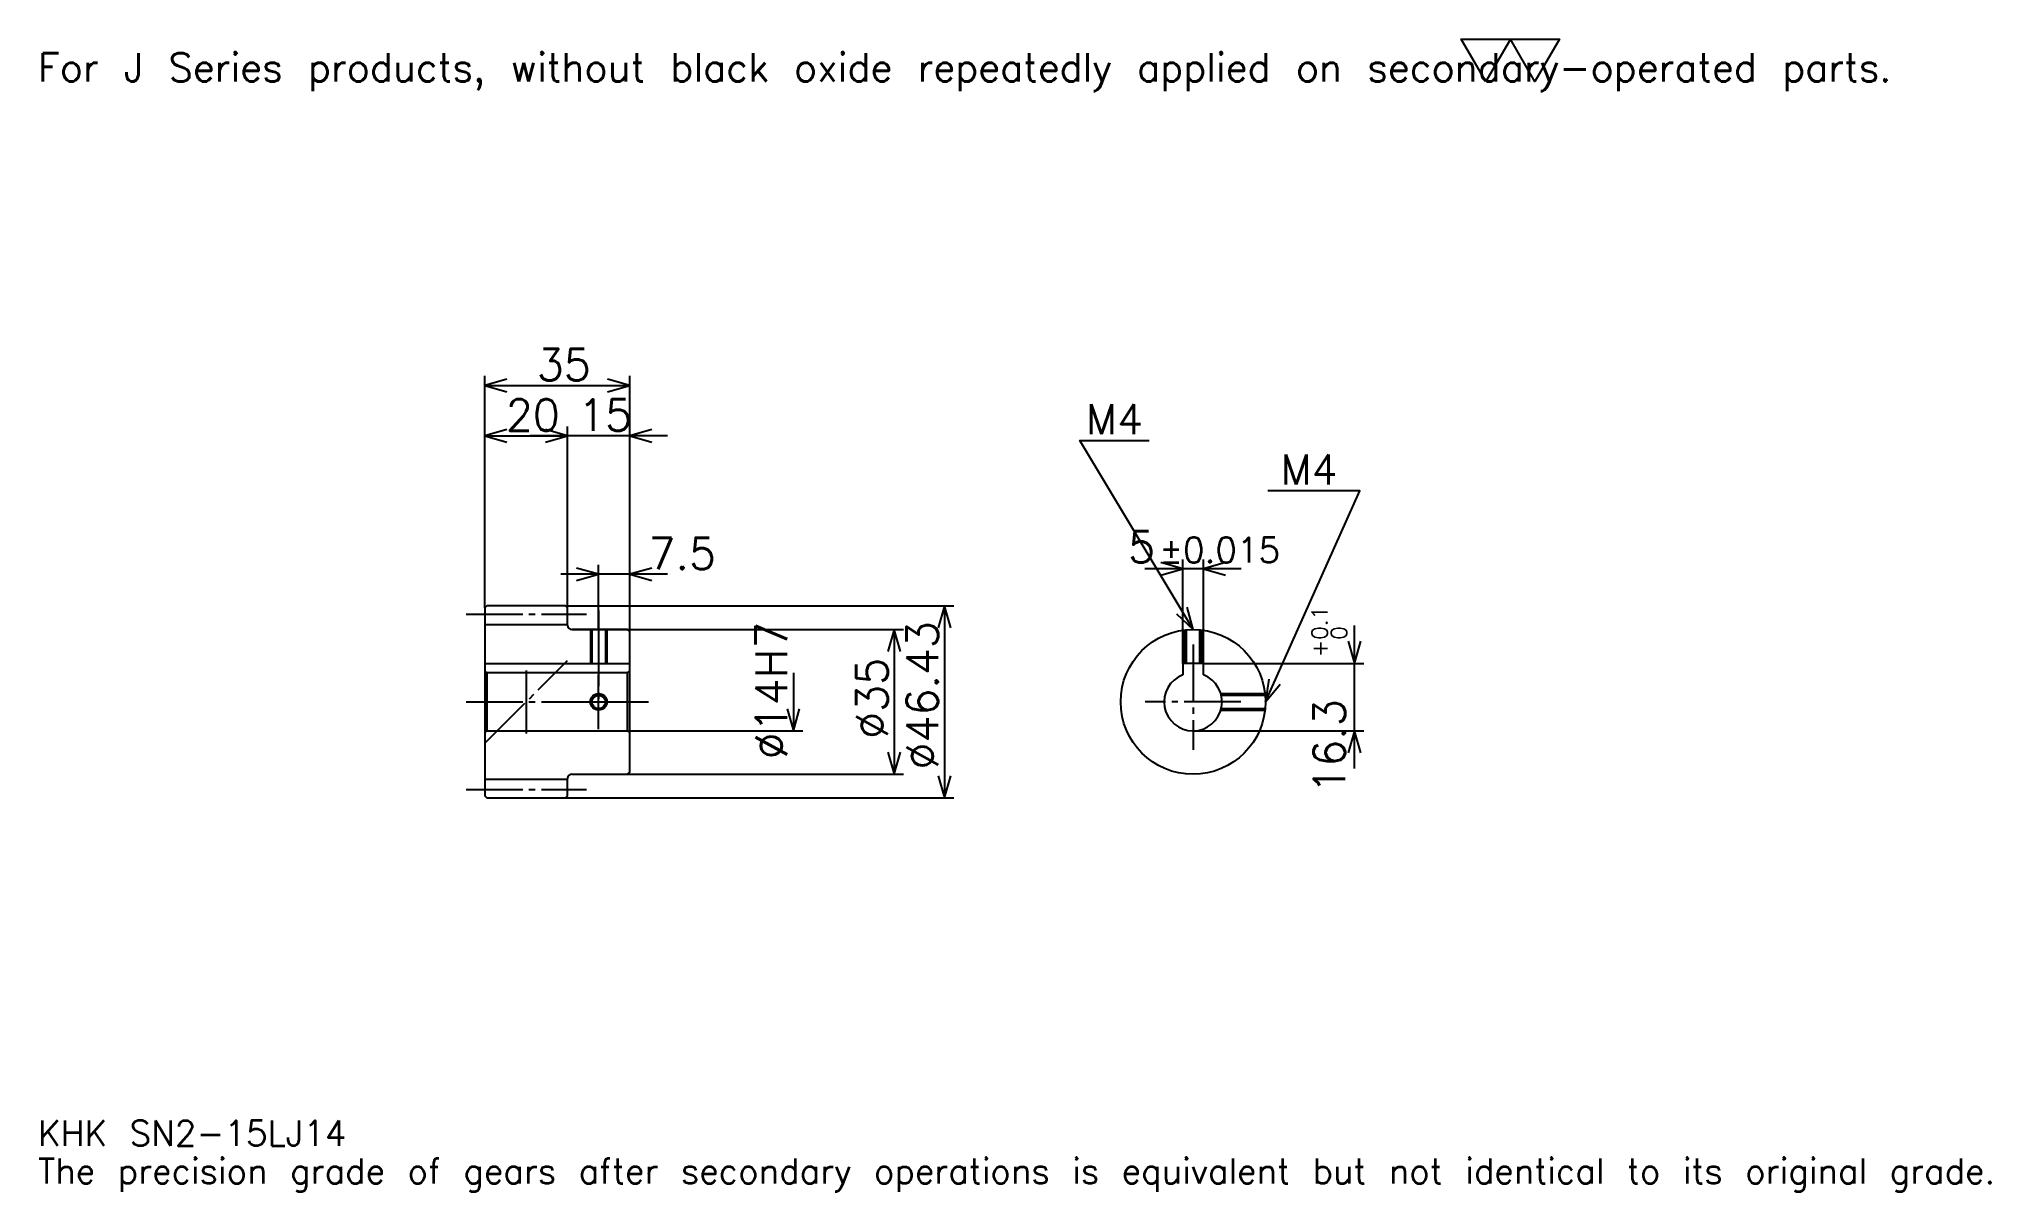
# Model space of a CAD drawing. Extents: x 15 to 487, y 6 to 284.
import ezdxf

# ---------------------------------------------------------------- set-up
doc = ezdxf.new("R2010")
doc.units = 0
doc.linetypes.add('DASHDOT', pattern=[18.260869, 13.695652, -1.521739, 1.521739, -1.521739])
doc.layers.get('0').update_dxf_attribs({"linetype": 'CONTINUOUS'})
doc.layers.add('DASHDOT', color=6, linetype='DASHDOT')
doc.styles.add('KANJI', font='TXT', dxfattribs={"bigfont": 'BIGFONT'})

msp = doc.modelspace()

# ---------------------------------------------------------------- linework, layer by layer
at = {"color": 5}
for p, q in [((123.260864, 147.234955), (123.260864, 202.778427)), ((123.260864, 200.495819), (158.260864, 200.495819)), ((158.260864, 147.234955), (158.260864, 202.778427)), ((143.260864, 147.234955), (143.260864, 190.604523)), ((123.260864, 188.321899), (143.260864, 188.321899)), ((167.391296, 188.321899), (134.130432, 188.321899)), ((150.760864, 147.234955), (150.760864, 157.126251)), ((306.086945, 156.147827), (282.82608, 156.147827)), ((291.956512, 133.321747), (291.956512, 158.430435)), ((296.956512, 133.321747), (296.956512, 158.430435)), ((167.391296, 154.843643), (141.630432, 154.843643)), ((123.260864, 146.734955), (123.260864, 147.234955)), ((142.760864, 147.234955), (158.260864, 147.234955)), ((143.260864, 146.734955), (143.260864, 147.234955)), ((150.760864, 141.521744), (150.760864, 147.234955)), ((150.760864, 141.521744), (150.760864, 147.234955)), ((158.260864, 147.234955), (236.630432, 147.234955)), ((158.260864, 141.021744), (158.260864, 147.234955)), ((234.347824, 147.234955), (234.347824, 100.80854)), ((333.478271, 107.891312), (333.478271, 142.452179)), ((144.260864, 141.521744), (158.260864, 141.521744)), ((158.260864, 141.521744), (224.456512, 141.521744)), ((222.173904, 141.521744), (222.173904, 106.521744)), ((296.956512, 133.321747), (335.760864, 133.321747)), ((197.82608, 131.021744), (197.82608, 117.021744)), ((158.260864, 117.021744), (200.108688, 117.021744)), ((294.456512, 117.021744), (335.760864, 117.021744)), ((144.260864, 106.521744), (158.260864, 106.521744)), ((158.260864, 106.521744), (224.456512, 106.521744)), ((142.760864, 100.80854), (158.260864, 100.80854)), ((158.260864, 100.80854), (236.630432, 100.80854))]:
    msp.add_line(p, q, dxfattribs=at)
at = {"color": 4}
for p, q in [((123.260864, 142.734955), (143.260864, 142.734955)), ((123.260864, 133.321747), (158.260864, 133.321747)), ((123.760864, 131.021744), (123.760864, 117.021744)), ((157.760864, 131.021744), (158.260864, 131.521744)), ((157.760864, 117.021744), (158.260864, 116.521744)), ((123.260864, 105.30854), (143.260864, 105.30854))]:
    msp.add_line(p, q, dxfattribs=at)
at = {"color": 7}
msp.add_line((133.260864, 131.630432), (133.260864, 116.413048), dxfattribs=at)
msp.add_lwpolyline([(365.217377, 273.913055), (359.282593, 284.200012), (383.021729, 284.200012), (377.086945, 273.913055), (371.152161, 284.200012), (365.217377, 273.913055)], dxfattribs=at)
at = {"color": 5}
for points in [[(128.586945, 202.017548), (123.260864, 200.495819), (128.586945, 198.974091)], [(152.934784, 198.974091), (158.260864, 200.495819), (152.934784, 202.017548)], [(128.586945, 189.843643), (123.260864, 188.321899), (128.586945, 186.800171)], [(137.934784, 186.800171), (143.260864, 188.321899), (137.934784, 189.843643)], [(137.934784, 186.800171), (143.260864, 188.321899), (137.934784, 189.843643)], [(163.586945, 189.843643), (158.260864, 188.321899), (163.586945, 186.800171)], [(294.456512, 141.521744), (267.065216, 187.17392), (283.804321, 187.17392)], [(311.956512, 124.021744), (334.782593, 175), (312.565247, 175)], [(145.434784, 153.321899), (150.760864, 154.843643), (145.434784, 156.365387)], [(163.586945, 156.365387), (158.260864, 154.843643), (163.586945, 153.321899)], [(286.630432, 154.626099), (291.956512, 156.147827), (286.630432, 157.669571)], [(302.282593, 157.669571), (296.956512, 156.147827), (302.282593, 154.626099)], [(235.869568, 141.908859), (234.347824, 147.234955), (232.82608, 141.908859)], [(290.411377, 145.305893), (294.456512, 141.521744), (293.021149, 146.87175)], [(223.695648, 136.195663), (222.173904, 141.521744), (220.652161, 136.195663)], [(331.956512, 138.647827), (333.478271, 133.321747), (335, 138.647827)], [(312.744232, 129.504669), (311.956512, 124.021744), (315.521973, 128.260895)], [(196.304352, 122.347832), (197.82608, 117.021744), (199.347809, 122.347832)], [(335, 111.695656), (333.478271, 117.021744), (331.956512, 111.695656)], [(220.652161, 111.847832), (222.173904, 106.521744), (223.695648, 111.847832)], [(232.82608, 106.134628), (234.347824, 100.80854), (235.869568, 106.134628)]]:
    msp.add_lwpolyline(points, dxfattribs=at)
at = {"color": 4}
for points in [[(143.260864, 142.521744), (143.260864, 146.734955), (142.760864, 147.234955), (123.760864, 147.234955), (123.260864, 146.734955), (123.260864, 116.521744)], [(144.260864, 106.521744), (157.760864, 106.521744), (158.260864, 107.021744), (158.260864, 141.021744), (157.760864, 141.521744), (144.260864, 141.521744)], [(148.760864, 141.521744), (148.760864, 133.321747)], [(149.140869, 141.521744), (149.140869, 133.321747)], [(152.380859, 141.521744), (152.380859, 133.321747)], [(152.760864, 141.521744), (152.760864, 133.321747)], [(292.456512, 133.321747), (292.456512, 141.407074)], [(292.836517, 133.321747), (292.836517, 141.446594)], [(296.076508, 133.321747), (296.076508, 141.446594)], [(296.456512, 133.321747), (296.456512, 141.407074)], [(296.956512, 130.560089), (296.956512, 133.321747), (291.956512, 133.321747), (291.956512, 130.560089)], [(123.260864, 116.521744), (123.760864, 117.021744), (157.760864, 117.021744), (157.760864, 131.021744), (123.760864, 131.021744), (123.260864, 131.521744)], [(301.164734, 126.021744), (311.841858, 126.021744)], [(301.266479, 125.641747), (311.881348, 125.641747)], [(301.164734, 122.021744), (311.841858, 122.021744)], [(301.266479, 122.401741), (311.881348, 122.401741)], [(123.260864, 116.521744), (123.260864, 101.30854), (123.760864, 100.80854), (142.760864, 100.80854), (143.260864, 101.30854), (143.260864, 105.521744)]]:
    msp.add_lwpolyline(points, dxfattribs=at)
for centre, radius in [((294.456512, 124.021744), 17.5), ((150.760864, 124.021744), 1.62)]:
    msp.add_circle(centre, radius, dxfattribs=at)
at = {"color": 7}
msp.add_circle((150.760864, 124.021744), 2, dxfattribs=at)
at = {"color": 4}
for centre, radius, start, end in [((144.260864, 142.521744), 1, 180, 270), ((294.456512, 124.021744), 7, 110.92483306, 69.07516694), ((144.260864, 105.521744), 1, 90, 180)]:
    msp.add_arc(centre, radius, start, end, dxfattribs=at)
at = {"layer": 'DASHDOT', "color": 7}
for p, q in [((118.695648, 145.234955), (147.82608, 145.234955)), ((150.760864, 141.521744), (150.760864, 124.021744)), ((294.456512, 137.886963), (294.456512, 112.456528)), ((123.260864, 114.021744), (143.260864, 134.021744)), ((118.695648, 124.021744), (162.82608, 124.021744)), ((306.021729, 124.021744), (282.891296, 124.021744)), ((118.695648, 102.80854), (147.82608, 102.80854))]:
    msp.add_line(p, q, dxfattribs=at)
for points in [[(150.760864, 146.08696), (150.760864, 128.756531)], [(150.760864, 117.456528), (150.760864, 130.58696)], [(144.195648, 124.021744), (157.32608, 124.021744)]]:
    msp.add_lwpolyline(points, dxfattribs=at)

# ---------------------------------------------------------------- texts
at = {"color": 7, "style": 'KANJI'}
for s, height, p in [('For J Series products, without black oxide repeatedly applied on secondary-operated parts.', 6.847826, (15.217391, 273.913055)), ('35', 7.608696, (135.815216, 201.713211)), ('20', 7.608696, (128.315216, 189.539307)), ('15', 7.608696, (145.815216, 189.539307)), ('M4', 7.304348, (268.586945, 188.695648)), ('M4', 7.304348, (315.608704, 176.521744)), ('5', 7.608696, (278.750671, 157.669571)), ('7.5', 7.608696, (162.82608, 156.061035)), ('%%p0.015', 6.086957, (286.282349, 157.669571)), ('KHK SN2-15LJ14', 6.086957, (15.217391, 16.73913)), ('The precision grade of gears after secondary operations is equivalent but not identical to its original grade.', 6.086957, (15.217391, 7.608696))]:
    msp.add_text(s, height=height, dxfattribs=at).set_placement(p)
for s, height, p in [('%%c14H7', 7.608696, (196.304352, 110.135872)), ('%%c46.43', 7.608696, (232.82608, 107.663048)), ('0.1', 3.804348, (326.934784, 139.040939)), ('0', 3.804348, (331.652161, 139.040939)), ('+', 3.804348, (326.934784, 134.780075)), ('%%c35', 7.608696, (220.652161, 115.081528)), ('16.3', 7.608696, (331.195648, 101.846626))]:
    msp.add_text(s, height=height, rotation=90, dxfattribs=at).set_placement(p)

doc.saveas('drawing.dxf')
